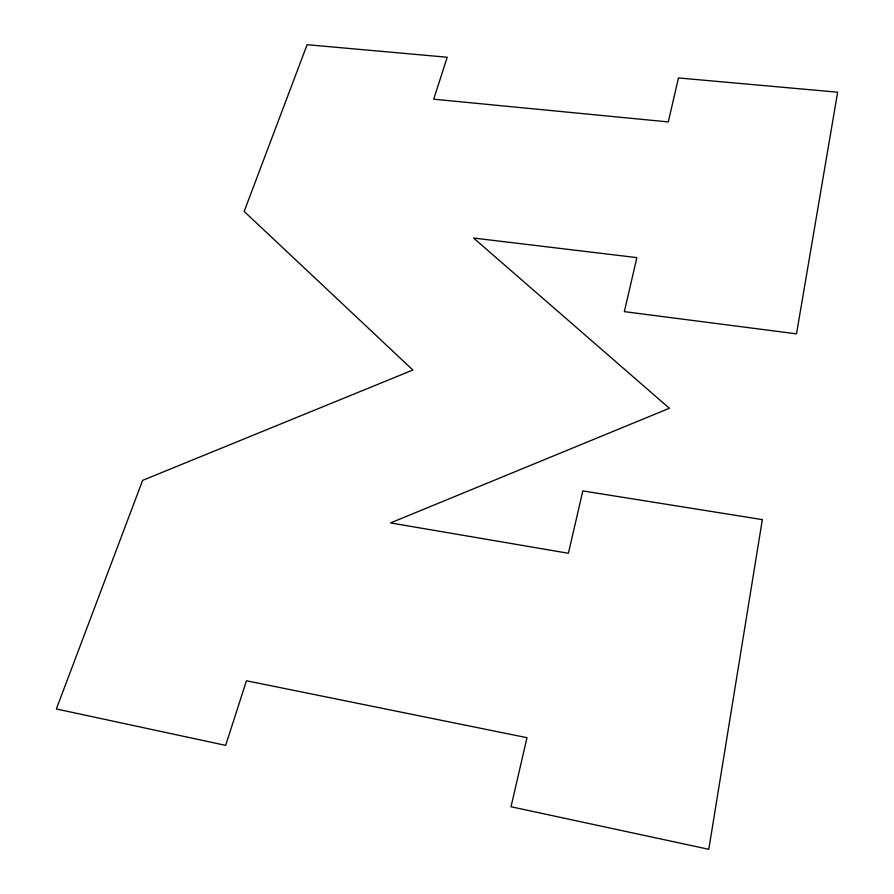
<?xml version="1.0" encoding="UTF-8"?>
<svg xmlns="http://www.w3.org/2000/svg" width="894" height="894" viewBox="0 0 894 894"><rect width="100%" height="100%" fill="white"/><g stroke="black" fill="none" stroke-linecap="round" stroke-linejoin="round"><path stroke-width="1.34" d="M762.347 519.615L708.797 849.3L511.022 806.757L526.991 737.684L246.453 680.77L225.657 745.372L56.356 708.964L142.649 480.346L412.849 370.027L244.174 211.431L307.111 44.7L447.212 57.238L433.713 99.189L668.287 121.919L678.468 77.946L837.644 92.194L796.509 333.853L624.347 311.637L636.863 257.617L473.552 238.039L669.371 408.279L390.533 522.923L568.394 553.274L582.832 490.918L762.347 519.615"/></g></svg>
